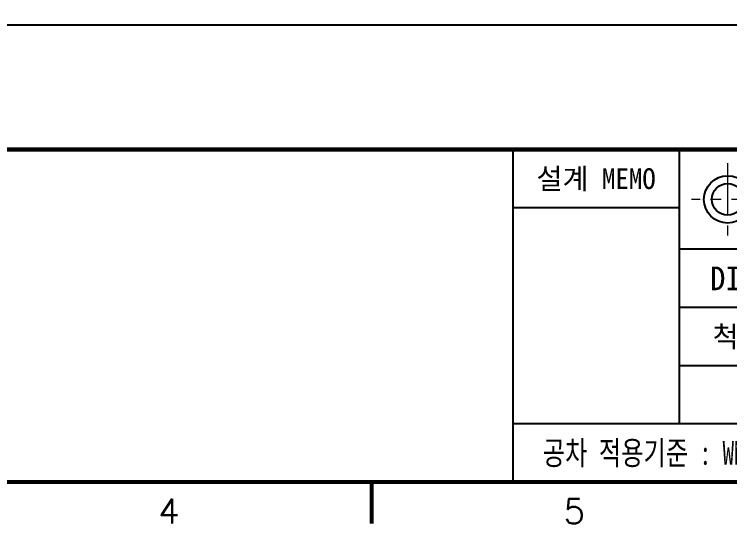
# Model space of a CAD drawing. Extents: x 295 to 953, y 10 to 290.
# Drawn here: x 644 to 730, y 9.8 to 71.3 of the extents above; entities that cross this region are included whole.
import ezdxf
from ezdxf.enums import TextEntityAlignment as Align

# ---------------------------------------------------------------- set-up
doc = ezdxf.new("R2010")
doc.units = 0
doc.header["$LTSCALE"] = 5
doc.header["$MEASUREMENT"] = 0
doc.linetypes.add('CENTER', pattern=[2, 1.25, -0.25, 0.25, -0.25])
doc.layers.get('0').update_dxf_attribs({"linetype": 'CONTINUOUS', "lineweight": 25})
doc.layers.add('2', color=2, linetype='CENTER', lineweight=13)
for name, color, linetype in [('FROMC1', 7, 'CONTINUOUS'), ('SHEET', 3, 'CONTINUOUS'), ('문자', 4, 'CONTINUOUS'), ('테두리', 3, 'CONTINUOUS')]:
    doc.layers.add(name, color=color, linetype=linetype)
doc.styles.get("Standard").update_dxf_attribs({"font": 'simplex.shx'})
doc.styles.add('굴림체', font='')
doc.styles.get('굴림체').set_extended_font_data('GulimChe')

# ---------------------------------------------------------------- blocks, each defined once
blk = doc.blocks.new('C')
at = {"layer": '2'}
for p, q in [((252.825, 53.35), (252.825, 44.65)), ((269.525, 49), (248.475, 49))]:
    blk.add_line(p, q, dxfattribs=at)
at = {"layer": 'SHEET'}
for p, q in [((227, 55), (227, 15)), ((247, 55), (247, 22)), ((247, 48), (227, 48)), ((333, 43), (247, 43)), ((333, 36), (247, 36)), ((311, 29), (247, 29)), ((311, 22), (227, 22))]:
    blk.add_line(p, q, dxfattribs=at)
at = {"layer": 'SHEET', "color": 4}
for radius in [2.85, 1.9]:
    blk.add_circle((252.825, 49), radius, dxfattribs=at)
at = {"layer": '테두리', "const_width": 0.5}
for points in [[(15, 285), (15, 15), (405, 15), (405, 285), (15, 285)], [(15, 55), (405, 55)], [(210, 10), (210, 15)]]:
    blk.add_lwpolyline(points, dxfattribs=at)
at = {"layer": '문자', "style": '굴림체'}
for s, height, p in [('설계 MEMO', 2.5, (237, 51.5)), ('DIM.IN mm', 2.85, (259, 39.5)), ('척도 SCALE', 2.5, (259, 32.5))]:
    blk.add_text(s, height=height, dxfattribs=at).set_placement(p, align=Align.MIDDLE_CENTER)
at = {"layer": '문자', "style": '굴림체', "width": 0.75}
blk.add_text('공차 적용기준 : WMS C 40201', height=2.85, dxfattribs=at).set_placement((249, 18.5), align=Align.MIDDLE_CENTER)
at = {"layer": '문자'}
for s, p in [('4', (185.625, 11.5)), ('5', (234.375, 11.5))]:
    blk.add_text(s, height=3, dxfattribs=at).set_placement(p, align=Align.MIDDLE)

msp = doc.modelspace()

# ---------------------------------------------------------------- linework, layer by layer
at = {"layer": 'FROMC1'}
msp.add_line((586.477, 70), (794.473, 70), dxfattribs=at)
msp.add_line((586.477, 70), (794.473, 70), dxfattribs=at)

# ---------------------------------------------------------------- block references
msp.add_blockref('C', (476.978, 0))

doc.saveas('drawing.dxf')
